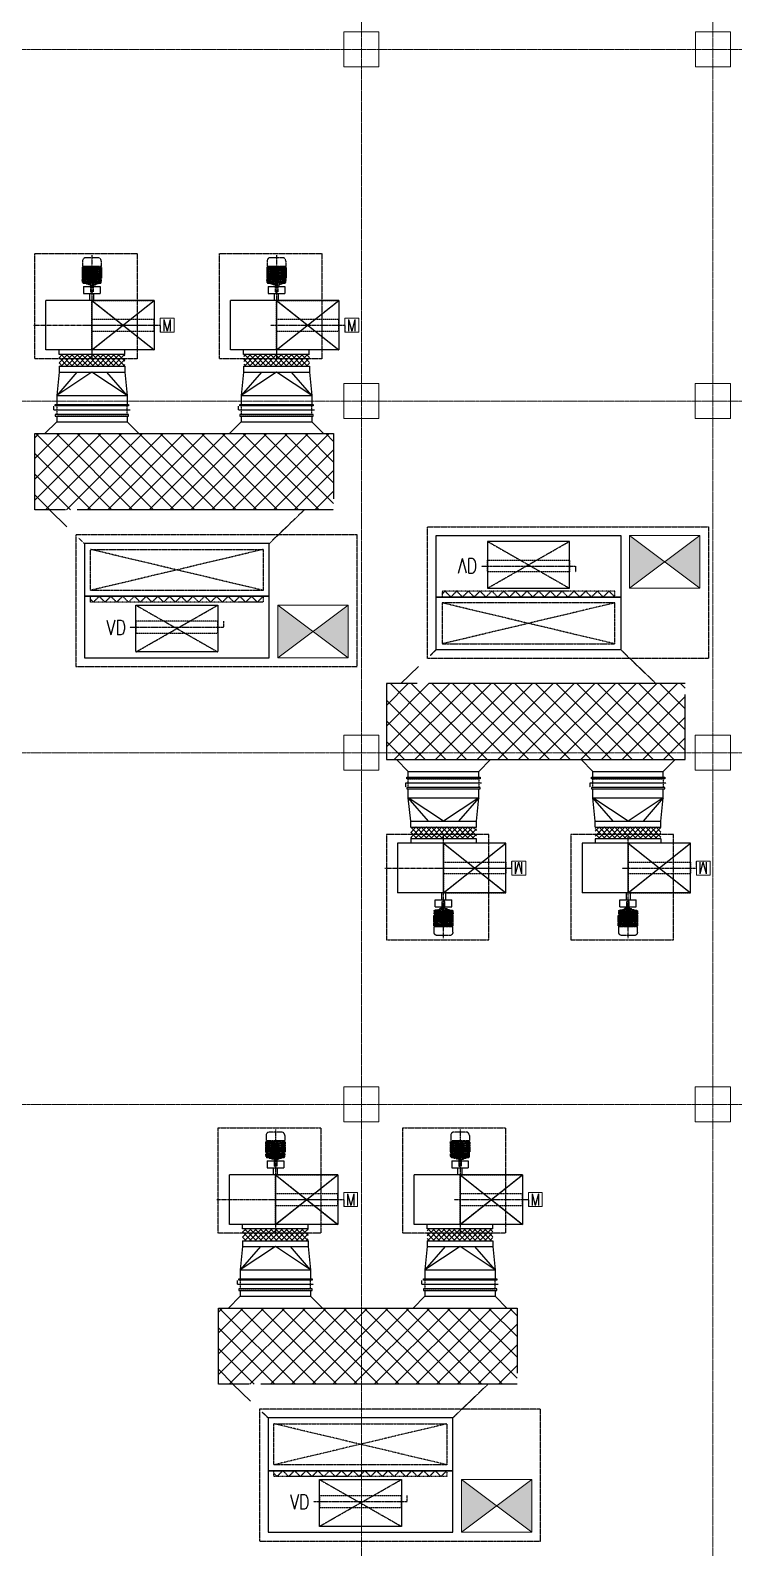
# Model space of a CAD drawing. Extents: x -59767 to 1106559, y -1290 to 1129522.
# Drawn here: x 123210 to 135211, y 555465 to 581354 of the extents above; entities that cross this region are included whole.
import ezdxf
from ezdxf.enums import TextEntityAlignment as Align

# ---------------------------------------------------------------- set-up
doc = ezdxf.new("R2010")
doc.units = 0
for name, pattern in [('CENTER', [2, 1.25, -0.25, 0.25, -0.25]), ('CENTER2', [1.125, 0.75, -0.125, 0.125, -0.125]), ('DASHED', [3.5, 2, -1.5]), ('HIDDEN', [0.375, 0.25, -0.125]), ('HIDDEN2', [0.1875, 0.125, -0.0625]), ('HIDDENX2', [0.75, 0.5, -0.25]), ('PHANTOM', [2.5, 1.25, -0.25, 0.25, -0.25, 0.25, -0.25]), ('PHANTOM2', [1.25, 0.625, -0.125, 0.125, -0.125, 0.125, -0.125])]:
    doc.linetypes.add(name, pattern=pattern)
doc.layers.get('0').update_dxf_attribs({"linetype": 'CONTINUOUS', "lineweight": 9})
for name, color, linetype in [('1', 2, 'CONTINUOUS'), ('D-OA', 3, 'CONTINUOUS'), ('EQ', 253, 'CONTINUOUS'), ('EQUIP', 6, 'CONTINUOUS'), ('EQUIP-PAD', 1, 'PHANTOM2'), ('EQUIPMENT', 6, 'CONTINUOUS'), ('SA-102', 3, 'CONTINUOUS'), ('SIZE', 2, 'CONTINUOUS'), ('VD', 2, 'HIDDEN')]:
    doc.layers.add(name, color=color, linetype=linetype)
for name, color, linetype, lineweight in [('COLUMN', 2, 'CONTINUOUS', 9), ('TEXT', 3, 'CONTINUOUS', 9), ('중심선', 1, 'CENTER', 9)]:
    doc.layers.add(name, color=color, linetype=linetype, lineweight=lineweight)
doc.styles.add('ROMANS', font='romans.shx', dxfattribs={"bigfont": 'whgtxt.shx'})

# ---------------------------------------------------------------- blocks, each defined once
blk = doc.blocks.new('column600')
at = {"layer": 'COLUMN', "linetype": 'Continuous'}
blk.add_lwpolyline([(-300, -300), (300, -300), (300, 300), (-300, 300)], close=True, dxfattribs=at)
blk = doc.blocks.new('15HPM1')
at = {"color": 6, "linetype": 'PHANTOM'}
for p, q in [((-21, -110), (-21, 0)), ((-21, 0), (0, 0)), ((21, 0), (0, 0)), ((21, -110), (21, 0)), ((-139, -218), (-167, -234)), ((-167, -323), (-167, -234)), ((-159, -163), (-165, -211)), ((-137, -211), (-165, -211)), ((-156, -161), (-163, -211)), ((-139, -218), (-163, -234)), ((-163, -323), (-163, -234)), ((-153, -161), (-159, -211)), ((-139, -218), (-159, -234)), ((-159, -323), (-159, -234)), ((-147, -163), (-153, -211)), ((-136, -218), (-153, -234)), ((-136, -218), (-153, -234)), ((-136, -218), (-153, -234)), ((-153, -323), (-153, -234)), ((-153, -323), (-153, -234)), ((-139, -167), (-145, -211)), ((-136, -218), (-145, -234)), ((-145, -323), (-145, -234)), ((-138, -167), (-144, -211)), ((-136, -218), (-144, -234)), ((-144, -323), (-144, -234)), ((-88, -146), (-140, -146)), ((-139, -215), (141, -215)), ((-139, -218), (-139, -215)), ((-131, -168), (-137, -215)), ((-136, -323), (-136, -218)), ((-130, -169), (-135, -211)), ((-131, -218), (-135, -234)), ((-135, -323), (-135, -234)), ((-128, -169), (-133, -211)), ((-133, -211), (-121, -211)), ((-126, -218), (-133, -234)), ((-133, -323), (-133, -234)), ((-126, -323), (-126, -218)), ((-104, -189), (-121, -189)), ((-121, -215), (-121, -189)), ((-121, -323), (-121, -215)), ((-103, -218), (-121, -218)), ((-117, -215), (-117, -189)), ((-117, -323), (-117, -218)), ((-114, -169), (-116, -189)), ((-109, -215), (-109, -189)), ((-109, -323), (-109, -218)), ((-106, -144), (-106, -141)), ((-103, -218), (-103, -215)), ((-98, -211), (-98, -174)), ((-86, -218), (-98, -234)), ((-98, -323), (-98, -234)), ((-96, -211), (-96, -175)), ((-76, -218), (-96, -234)), ((-96, -323), (-96, -234)), ((-90, -156), (-78, -144)), ((-89, -222), (-89, -215)), ((-88, -158), (-76, -146)), ((-82, -211), (-82, -177)), ((-73, -218), (-82, -234)), ((-82, -323), (-82, -234)), ((-81, -173), (-79, -164)), ((-80, -211), (-80, -179)), ((-63, -218), (-80, -234)), ((-80, -323), (-80, -234)), ((-79, -173), (-76, -165)), ((-76, -146), (-76, -157)), ((-76, -165), (-76, -211)), ((-76, -223), (-76, -218)), ((-65, -211), (-65, -178)), ((-60, -218), (-65, -234)), ((-65, -234), (-65, -412)), ((-63, -211), (-63, -179)), ((-48, -218), (-63, -234)), ((-63, -226), (-63, -218)), ((-63, -234), (-63, -412)), ((-60, -136), (-60, -120)), ((0, -138), (-60, -138)), ((0, -118), (-58, -118)), ((-57, -153), (-50, -145)), ((-54, -154), (-48, -146)), ((-48, -146), (-48, -211)), ((-48, -211), (-48, -184)), ((-48, -218), (-48, -428)), ((-45, -218), (-48, -234)), ((-48, -234), (-48, -412)), ((-45, -211), (-45, -185)), ((-33, -218), (-45, -234)), ((-45, -234), (-45, -412)), ((-40, -168), (-35, -163)), ((-38, -170), (-33, -165)), ((-33, -165), (-33, -211)), ((-33, -218), (-33, -428)), ((-30, -211), (-30, -171)), ((-30, -234), (-30, -428)), ((-27, -159), (-20, -145)), ((-27, -211), (-27, -171)), ((-18, -218), (-27, -234)), ((-27, -234), (-27, -412)), ((-24, -159), (-18, -146)), ((-22, -110), (0, -110)), ((-22, -118), (-22, -110)), ((-18, -146), (-18, -211)), ((-18, -218), (-18, -428)), ((-14, -218), (-14, -428)), ((-14, -218), (-11, -234)), ((-11, -211), (-11, -178)), ((-11, -234), (-11, -412)), ((-9, -172), (-4, -164)), ((-8, -211), (-8, -180)), ((-2, -218), (-8, -234)), ((-8, -234), (-8, -412)), ((-6, -173), (-2, -165)), ((22, -110), (0, -110)), ((0, -118), (58, -118)), ((0, -138), (60, -138)), ((6, -173), (2, -165)), ((2, -218), (8, -234)), ((9, -172), (4, -164)), ((8, -211), (8, -180)), ((8, -234), (8, -412)), ((11, -211), (11, -178)), ((14, -218), (11, -234)), ((11, -234), (11, -412)), ((14, -218), (14, -428)), ((18, -146), (18, -211)), ((24, -159), (18, -146)), ((18, -218), (18, -428)), ((18, -218), (27, -234)), ((27, -159), (20, -145)), ((22, -118), (22, -110)), ((27, -211), (27, -171)), ((27, -234), (27, -412)), ((30, -211), (30, -171)), ((30, -234), (30, -428)), ((33, -165), (33, -211)), ((38, -170), (33, -165)), ((33, -218), (33, -428)), ((33, -218), (45, -234)), ((40, -168), (35, -163)), ((45, -211), (45, -185)), ((45, -218), (48, -234)), ((45, -234), (45, -412)), ((48, -146), (48, -211)), ((54, -154), (48, -146)), ((48, -211), (48, -184)), ((48, -218), (48, -428)), ((48, -218), (63, -234)), ((48, -234), (48, -412)), ((57, -153), (50, -145)), ((60, -136), (60, -120)), ((60, -218), (65, -234)), ((63, -211), (63, -179)), ((63, -226), (63, -218)), ((63, -218), (80, -234)), ((63, -234), (63, -412)), ((65, -211), (65, -178)), ((65, -234), (65, -412)), ((73, -218), (82, -234)), ((88, -158), (76, -146)), ((76, -146), (76, -157)), ((76, -165), (76, -211)), ((79, -173), (76, -165)), ((76, -218), (96, -234)), ((76, -223), (76, -218)), ((90, -156), (78, -144)), ((81, -173), (79, -164)), ((80, -211), (80, -179)), ((80, -323), (80, -234)), ((82, -211), (82, -177)), ((82, -323), (82, -234)), ((86, -218), (98, -234)), ((88, -146), (140, -146)), ((89, -222), (89, -215)), ((96, -211), (96, -175)), ((96, -323), (96, -234)), ((98, -211), (98, -174)), ((98, -323), (98, -234)), ((103, -218), (103, -215)), ((103, -218), (121, -218)), ((104, -189), (121, -189)), ((106, -144), (106, -141)), ((109, -215), (109, -189)), ((109, -323), (109, -218)), ((114, -169), (116, -189)), ((117, -215), (117, -189)), ((117, -323), (117, -218)), ((121, -215), (121, -189)), ((133, -211), (121, -211)), ((121, -323), (121, -215)), ((126, -323), (126, -218)), ((126, -218), (133, -234)), ((128, -169), (133, -211)), ((130, -169), (135, -211)), ((131, -168), (137, -215)), ((131, -218), (135, -234)), ((133, -323), (133, -234)), ((135, -323), (135, -234)), ((136, -323), (136, -218)), ((136, -218), (153, -234)), ((136, -218), (153, -234)), ((136, -218), (153, -234)), ((136, -218), (145, -234)), ((136, -218), (144, -234)), ((137, -211), (165, -211)), ((138, -167), (144, -211)), ((139, -167), (145, -211)), ((139, -218), (139, -215)), ((139, -218), (167, -234)), ((139, -218), (163, -234)), ((139, -218), (159, -234)), ((144, -323), (144, -234)), ((145, -323), (145, -234)), ((147, -163), (153, -211)), ((153, -161), (159, -211)), ((153, -323), (153, -234)), ((153, -323), (153, -234)), ((156, -161), (163, -211)), ((159, -163), (165, -211)), ((159, -323), (159, -234)), ((163, -323), (163, -234)), ((167, -323), (167, -234)), ((-167, -412), (-167, -323)), ((-167, -412), (-139, -428)), ((-163, -412), (-163, -323)), ((-163, -412), (-139, -428)), ((-159, -412), (-159, -323)), ((-159, -412), (-139, -428)), ((-159, -431), (141, -431)), ((-159, -525), (-159, -431)), ((-153, -412), (-153, -323)), ((-153, -412), (-153, -323)), ((-153, -412), (-136, -428)), ((-153, -412), (-136, -428)), ((-153, -412), (-136, -428)), ((-145, -412), (-145, -323)), ((-145, -412), (-136, -428)), ((-144, -412), (-144, -323)), ((-144, -412), (-136, -428)), ((-139, -431), (-139, -428)), ((-136, -428), (-136, -323)), ((-135, -412), (-135, -323)), ((-135, -412), (-131, -428)), ((-133, -412), (-133, -323)), ((-133, -412), (-126, -428)), ((-126, -428), (-126, -323)), ((-121, -431), (-121, -323)), ((-121, -428), (-103, -428)), ((-117, -428), (-117, -323)), ((-109, -428), (-109, -323)), ((-103, -431), (-103, -428)), ((-98, -412), (-98, -323)), ((-98, -412), (-86, -428)), ((-96, -412), (-96, -323)), ((-96, -412), (-76, -428)), ((-89, -431), (-89, -424)), ((-82, -412), (-82, -323)), ((-82, -412), (-73, -428)), ((-80, -412), (-80, -323)), ((-80, -412), (-63, -428)), ((-76, -428), (-76, -423)), ((-65, -412), (-60, -428)), ((-63, -412), (-48, -428)), ((-63, -428), (-63, -420)), ((-48, -412), (-45, -428)), ((-45, -412), (-33, -428)), ((-27, -412), (-18, -428)), ((-11, -412), (-14, -428)), ((-8, -412), (-2, -428)), ((8, -412), (2, -428)), ((11, -412), (14, -428)), ((27, -412), (18, -428)), ((45, -412), (33, -428)), ((48, -412), (45, -428)), ((63, -412), (48, -428)), ((65, -412), (60, -428)), ((80, -412), (63, -428)), ((63, -428), (63, -420)), ((82, -412), (73, -428)), ((96, -412), (76, -428)), ((76, -428), (76, -423)), ((80, -412), (80, -323)), ((82, -412), (82, -323)), ((98, -412), (86, -428)), ((89, -431), (89, -424)), ((96, -412), (96, -323)), ((98, -412), (98, -323)), ((103, -431), (103, -428)), ((121, -428), (103, -428)), ((109, -428), (109, -323)), ((117, -428), (117, -323)), ((121, -431), (121, -323)), ((126, -428), (126, -323)), ((133, -412), (126, -428)), ((135, -412), (131, -428)), ((133, -412), (133, -323)), ((135, -412), (135, -323)), ((136, -428), (136, -323)), ((153, -412), (136, -428)), ((153, -412), (136, -428)), ((153, -412), (136, -428)), ((145, -412), (136, -428)), ((144, -412), (136, -428)), ((167, -412), (139, -428)), ((163, -412), (139, -428)), ((159, -412), (139, -428)), ((139, -431), (139, -428)), ((144, -412), (144, -323)), ((145, -412), (145, -323)), ((153, -412), (153, -323)), ((153, -412), (153, -323)), ((159, -412), (159, -323)), ((159, -525), (159, -431)), ((163, -412), (163, -323)), ((167, -412), (167, -323)), ((-102, -582), (103, -582))]:
    blk.add_line(p, q, dxfattribs=at)
for centre, radius, start, end in [((-140, -166), 19.4, 90, 172.2068), ((-140, -163), 16.7, 90, 172.2068), ((-136, -163), 16.7, 90, 172.2068), ((-127, -166), 19.4, 90, 172.2068), ((-116, -170), 23.6, 90.0001, 172.2068), ((-114, -170), 23.6, 90.0001, 172.2068), ((-104, -173), 27, 96.9319, 171.2119), ((-103, -173), 26.4, 90, 172.2068), ((-102, -173), 26.4, 90.0001, 172.2068), ((-88, -173), 26.4, 90.0001, 172.2068), ((-108, -144), 2, 273.5033, 359.995), ((-104, -141), 2, 93.9961, 180.0071), ((-67, -671), 533, 89.5181, 93.9956), ((-73, -174), 25, 134.5088, 180), ((-71, -175), 25, 134.5088, 180), ((-59, -179), 23.5, 163.9934, 180.0002), ((-59, -179), 20.8, 163.9934, 180.0002), ((-24, -178), 41.7, 142.4521, 180), ((-62, -136), 2, 269.5183, 359.9718), ((-21, -179), 41.7, 142.4521, 180), ((-58, -120), 2, 90, 180), ((-24, -185), 23.7, 133.2315, 180.0001), ((-24, -185), 20.8, 133.2315, 180.0001), ((-2, -171), 27.8, 154.3206, 180.0001), ((1, -171), 27.8, 154.3206, 180.0001), ((6, -180), 16.8, 151.073, 180.0004), ((6, -180), 13.9, 151.073, 180.0004), ((-6, -180), 13.9, 359.9996, 28.927), ((-6, -180), 16.8, 359.9996, 28.927), ((-1, -171), 27.8, 359.9999, 25.6794), ((2, -171), 27.8, 359.9999, 25.6794), ((24, -185), 20.8, 359.9999, 46.7685), ((24, -185), 23.7, 359.9999, 46.7685), ((21, -179), 41.7, 0, 37.5479), ((24, -178), 41.7, 360, 37.5479), ((58, -120), 2, 0, 90), ((62, -136), 2, 180.0282, 270.4817), ((67, -671), 533, 86.0044, 90.4819), ((59, -179), 20.8, 359.9998, 16.0066), ((59, -179), 23.5, 359.9998, 16.0066), ((88, -173), 26.4, 7.7932, 89.9999), ((71, -175), 25, 0, 45.4912), ((73, -174), 25, 360, 45.4912), ((102, -173), 26.4, 7.7932, 89.9999), ((103, -173), 26.4, 7.7932, 90), ((104, -141), 2, 359.9929, 86.0039), ((108, -144), 2, 180.005, 266.4967), ((104, -173), 27, 8.7881, 83.0681), ((114, -170), 23.6, 7.7932, 89.9999), ((116, -170), 23.6, 7.7932, 89.9999), ((127, -166), 19.4, 7.7932, 90), ((136, -163), 16.7, 7.7932, 90), ((140, -163), 16.7, 7.7932, 90), ((140, -166), 19.4, 7.7932, 90), ((-102, -525), 57, 180, 270), ((102, -525), 57, 270, 0)]:
    blk.add_arc(centre, radius, start, end, dxfattribs=at)

msp = doc.modelspace()

# ---------------------------------------------------------------- hatches: boundary and pattern name
at = {"layer": '1', "lineweight": 9}
for points in [[(133434.7, 571835.4), (133434.7, 572735.4), (134034.7, 572285.4), (134634.7, 572735.4), (134634.7, 571835.4), (134034.7, 572285.4)], [(127434.7, 571547.7), (127434.7, 570647.7), (128034.7, 571097.7), (128634.7, 570647.7), (128634.7, 571547.7), (128034.7, 571097.7)], [(130567.3, 556628.8), (130567.3, 555728.8), (131167.3, 556178.8), (131767.3, 555728.8), (131767.3, 556628.8), (131167.3, 556178.8)]]:
    msp.add_hatch(color=256, dxfattribs=at).paths.add_polyline_path(points)
at = {"layer": 'D-OA', "ltscale": 0.5}
h = msp.add_hatch(dxfattribs=at)
h.set_pattern_fill('ANSI37', color=1, scale=2000, angle=180, style=0)
h.set_pattern_definition([(45, (-777525.07, 470500.23), (-176.776695, 176.776695), []), (135, (-777525.07, 470500.23), (-176.776695, -176.776695), [])])
edge = h.paths.add_edge_path()
edge.add_line((128385.1, 573172.7), (123285.1, 573172.7))
edge.add_line((123285.1, 573172.7), (123285.1, 574472.7))
edge.add_line((123285.1, 574472.7), (128385.1, 574472.7))
edge.add_line((128385.1, 574472.7), (128385.1, 573361.4))
h = msp.add_hatch(dxfattribs=at)
h.set_pattern_fill('ANSI37', color=1, scale=2000, angle=180, style=0)
h.set_pattern_definition([(45, (-771525.07, 469825.23), (-176.776695, 176.776695), []), (135, (-771525.07, 469825.23), (-176.776695, -176.776695), [])])
edge = h.paths.add_edge_path()
edge.add_line((134385.1, 570210.4), (129285.1, 570210.4))
edge.add_line((129285.1, 570210.4), (129285.1, 568910.4))
edge.add_line((129285.1, 568910.4), (134385.1, 568910.4))
edge.add_line((134385.1, 568910.4), (134385.1, 570021.7))
h = msp.add_hatch(dxfattribs=at)
h.set_pattern_fill('ANSI37', color=1, scale=2000, angle=180, style=0)
h.set_pattern_definition([(45, (-774392.53, 455581.33), (-176.776695, 176.776695), []), (135, (-774392.53, 455581.33), (-176.776695, -176.776695), [])])
edge = h.paths.add_edge_path()
edge.add_line((131517.7, 558253.8), (126417.7, 558253.8))
edge.add_line((126417.7, 558253.8), (126417.7, 559553.8))
edge.add_line((126417.7, 559553.8), (131517.7, 559553.8))
edge.add_line((131517.7, 559553.8), (131517.7, 558442.5))
at = {"layer": 'EQUIP', "ltscale": 0.5}
h = msp.add_hatch(dxfattribs=at)
h.set_pattern_fill('ANSI37', color=1, scale=500, style=0)
h.set_pattern_definition([(225, (147345.206, 600915.32), (44.19417, -44.19417), []), (315, (147345.206, 600915.32), (44.19417, 44.19417), [])])
h.paths.add_polyline_path([(123700, 575821.1), (123700, 575621.1), (124820.7, 575621.1), (124820.7, 575821.1)])
h = msp.add_hatch(dxfattribs=at)
h.set_pattern_fill('ANSI37', color=1, scale=500, style=0)
h.set_pattern_definition([(225, (144195.206, 600915.32), (44.19417, -44.19417), []), (315, (144195.206, 600915.32), (44.19417, 44.19417), [])])
h.paths.add_polyline_path([(126850, 575821.1), (126850, 575621.1), (127970.7, 575621.1), (127970.7, 575821.1)])
h = msp.add_hatch(dxfattribs=at)
h.set_pattern_fill('ANSI37', color=1, scale=500, angle=360, style=0)
h.set_pattern_definition([(225, (153345.206, 600240.32), (44.19417, -44.19417), []), (315, (153345.206, 600240.32), (44.19417, 44.19417), [])])
h.paths.add_polyline_path([(129700, 567562.1), (129700, 567762.1), (130820.7, 567762.1), (130820.7, 567562.1)])
h = msp.add_hatch(dxfattribs=at)
h.set_pattern_fill('ANSI37', color=1, scale=500, angle=360, style=0)
h.set_pattern_definition([(225, (150195.206, 600240.32), (44.19417, -44.19417), []), (315, (150195.206, 600240.32), (44.19417, 44.19417), [])])
h.paths.add_polyline_path([(132850, 567562.1), (132850, 567762.1), (133970.7, 567762.1), (133970.7, 567562.1)])
h = msp.add_hatch(dxfattribs=at)
h.set_pattern_fill('ANSI37', color=1, scale=500, style=0)
h.set_pattern_definition([(225, (150477.746, 585996.42), (44.19417, -44.19417), []), (315, (150477.746, 585996.42), (44.19417, 44.19417), [])])
h.paths.add_polyline_path([(126832.5, 560902.2), (126832.5, 560702.2), (127953.3, 560702.2), (127953.3, 560902.2)])
h = msp.add_hatch(dxfattribs=at)
h.set_pattern_fill('ANSI37', color=1, scale=500, style=0)
h.set_pattern_definition([(225, (147327.746, 585996.42), (44.19417, -44.19417), []), (315, (147327.746, 585996.42), (44.19417, 44.19417), [])])
h.paths.add_polyline_path([(129982.5, 560902.2), (129982.5, 560702.2), (131103.3, 560702.2), (131103.3, 560902.2)])

# ---------------------------------------------------------------- linework, layer by layer
at = {"layer": '1', "lineweight": 9}
for p, q in [((133434.7, 571835.4), (133434.7, 572735.4)), ((133434.7, 572735.4), (134634.7, 572735.4)), ((134634.7, 571835.4), (133434.7, 572735.4)), ((133434.7, 571835.4), (134634.7, 572735.4)), ((134634.7, 572735.4), (134634.7, 571835.4)), ((134634.7, 571835.4), (133434.7, 571835.4)), ((128634.7, 571547.7), (127434.7, 571547.7)), ((127434.7, 571547.7), (127434.7, 570647.7)), ((128634.7, 571547.7), (127434.7, 570647.7)), ((127434.7, 571547.7), (128634.7, 570647.7)), ((128634.7, 570647.7), (128634.7, 571547.7)), ((127434.7, 570647.7), (128634.7, 570647.7)), ((131767.3, 556628.8), (130567.3, 556628.8)), ((130567.3, 556628.8), (130567.3, 555728.8)), ((131767.3, 556628.8), (130567.3, 555728.8)), ((130567.3, 556628.8), (131767.3, 555728.8)), ((131767.3, 555728.8), (131767.3, 556628.8)), ((130567.3, 555728.8), (131767.3, 555728.8))]:
    msp.add_line(p, q, dxfattribs=at)
at = {"layer": 'D-OA', "ltscale": 0.5}
for p, q in [((123699.7, 575521.9), (123659.7, 575121.9)), ((124260.1, 575521.9), (123659.7, 575121.9)), ((124005.5, 575521.9), (123659.7, 575121.9)), ((123699.7, 575621.9), (124820.5, 575621.9)), ((123699.7, 575621.9), (123699.7, 575521.9)), ((123699.7, 575521.9), (124820.5, 575521.9)), ((124860.5, 575121.9), (124260.1, 575521.9)), ((124860.5, 575121.9), (124514.7, 575521.9)), ((124820.5, 575621.9), (124820.5, 575521.9)), ((124820.5, 575521.9), (124860.5, 575121.9)), ((126849.7, 575521.9), (126809.7, 575121.9)), ((127410.1, 575521.9), (126809.7, 575121.9)), ((127155.5, 575521.9), (126809.7, 575121.9)), ((126849.7, 575621.9), (126849.7, 575521.9)), ((126849.7, 575621.9), (127970.5, 575621.9)), ((126849.7, 575521.9), (127970.5, 575521.9)), ((128010.5, 575121.9), (127410.1, 575521.9)), ((128010.5, 575121.9), (127664.7, 575521.9)), ((127970.5, 575621.9), (127970.5, 575521.9)), ((127970.5, 575521.9), (128010.5, 575121.9)), ((123659.7, 575121.9), (123659.7, 574972.7)), ((123659.7, 575121.9), (124860.5, 575121.9)), ((124860.5, 575121.9), (124860.5, 574972.7)), ((126809.7, 575121.9), (126809.7, 574972.7)), ((126809.7, 575121.9), (128010.5, 575121.9)), ((128010.5, 575121.9), (128010.5, 574972.7)), ((123659.7, 574972.7), (124860.5, 574972.7)), ((123659.7, 574772.7), (123659.7, 574672.7)), ((123659.7, 574772.7), (124860.5, 574772.7)), ((124860.5, 574772.7), (124860.5, 574672.7)), ((126809.7, 574972.7), (128010.5, 574972.7)), ((126809.7, 574772.7), (126809.7, 574672.7)), ((126809.7, 574772.7), (128010.5, 574772.7)), ((128010.5, 574772.7), (128010.5, 574672.7)), ((123659.7, 574672.7), (123459.7, 574472.7)), ((123659.7, 574672.7), (124860.5, 574672.7)), ((124860.5, 574672.7), (125060.5, 574472.7)), ((126809.7, 574672.7), (126609.7, 574472.7)), ((126809.7, 574672.7), (128010.5, 574672.7)), ((128010.5, 574672.7), (128210.5, 574472.7)), ((123834.7, 572885.2), (123534.7, 573172.7)), ((129834.7, 570497.9), (129534.7, 570210.4)), ((129659.7, 568710.4), (129459.7, 568910.4)), ((130860.5, 568710.4), (131060.5, 568910.4)), ((132809.7, 568710.4), (132609.7, 568910.4)), ((134010.5, 568710.4), (134210.5, 568910.4)), ((129659.7, 568610.4), (129659.7, 568710.4)), ((129659.7, 568710.4), (130860.5, 568710.4)), ((129659.7, 568610.4), (130860.5, 568610.4)), ((130860.5, 568610.4), (130860.5, 568710.4)), ((132809.7, 568610.4), (132809.7, 568710.4)), ((132809.7, 568710.4), (134010.5, 568710.4)), ((132809.7, 568610.4), (134010.5, 568610.4)), ((134010.5, 568610.4), (134010.5, 568710.4)), ((129659.7, 568261.2), (129659.7, 568410.4)), ((129659.7, 568410.4), (130860.5, 568410.4)), ((129699.7, 567861.2), (129659.7, 568261.2)), ((129659.7, 568261.2), (130860.5, 568261.2)), ((130260.1, 567861.2), (129659.7, 568261.2)), ((130005.5, 567861.2), (129659.7, 568261.2)), ((130860.5, 568261.2), (130260.1, 567861.2)), ((130860.5, 568261.2), (130514.7, 567861.2)), ((130820.5, 567861.2), (130860.5, 568261.2)), ((130860.5, 568261.2), (130860.5, 568410.4)), ((132809.7, 568261.2), (132809.7, 568410.4)), ((132809.7, 568410.4), (134010.5, 568410.4)), ((132849.7, 567861.2), (132809.7, 568261.2)), ((132809.7, 568261.2), (134010.5, 568261.2)), ((133410.1, 567861.2), (132809.7, 568261.2)), ((133155.5, 567861.2), (132809.7, 568261.2)), ((134010.5, 568261.2), (133410.1, 567861.2)), ((134010.5, 568261.2), (133664.7, 567861.2)), ((133970.5, 567861.2), (134010.5, 568261.2)), ((134010.5, 568261.2), (134010.5, 568410.4)), ((129699.7, 567861.2), (130820.5, 567861.2)), ((129699.7, 567761.2), (129699.7, 567861.2)), ((129699.7, 567761.2), (130820.5, 567761.2)), ((130820.5, 567761.2), (130820.5, 567861.2)), ((132849.7, 567861.2), (133970.5, 567861.2)), ((132849.7, 567761.2), (132849.7, 567861.2)), ((132849.7, 567761.2), (133970.5, 567761.2)), ((133970.5, 567761.2), (133970.5, 567861.2)), ((126832.3, 560603), (126792.3, 560203)), ((127392.7, 560603), (126792.3, 560203)), ((127138, 560603), (126792.3, 560203)), ((126832.3, 560703), (127953, 560703)), ((126832.3, 560703), (126832.3, 560603)), ((126832.3, 560603), (127953, 560603)), ((127993, 560203), (127392.7, 560603)), ((127993, 560203), (127647.3, 560603)), ((127953, 560703), (127953, 560603)), ((127953, 560603), (127993, 560203)), ((129982.3, 560603), (129942.3, 560203)), ((130542.7, 560603), (129942.3, 560203)), ((130288, 560603), (129942.3, 560203)), ((129982.3, 560703), (129982.3, 560603)), ((129982.3, 560703), (131103, 560703)), ((129982.3, 560603), (131103, 560603)), ((131143, 560203), (130542.7, 560603)), ((131143, 560203), (130797.3, 560603)), ((131103, 560703), (131103, 560603)), ((131103, 560603), (131143, 560203)), ((126792.3, 560203), (126792.3, 560053.8)), ((126792.3, 560203), (127993, 560203)), ((126792.3, 560053.8), (127993, 560053.8)), ((127993, 560203), (127993, 560053.8)), ((129942.3, 560203), (129942.3, 560053.8)), ((129942.3, 560203), (131143, 560203)), ((129942.3, 560053.8), (131143, 560053.8)), ((131143, 560203), (131143, 560053.8)), ((126792.3, 559753.8), (126592.3, 559553.8)), ((126792.3, 559853.8), (126792.3, 559753.8)), ((126792.3, 559853.8), (127993, 559853.8)), ((126792.3, 559753.8), (127993, 559753.8)), ((127993, 559853.8), (127993, 559753.8)), ((127993, 559753.8), (128193, 559553.8)), ((129942.3, 559753.8), (129742.3, 559553.8)), ((129942.3, 559853.8), (129942.3, 559753.8)), ((129942.3, 559853.8), (131143, 559853.8)), ((129942.3, 559753.8), (131143, 559753.8)), ((131143, 559853.8), (131143, 559753.8)), ((131143, 559753.8), (131343, 559553.8)), ((126967.3, 557966.3), (126667.3, 558253.8))]:
    msp.add_line(p, q, dxfattribs=at)
at = {"layer": 'D-OA', "linetype": 'HIDDENX2'}
for p, q in [((127284.7, 572597.7), (127884.7, 573172.7)), ((131009.7, 571835.4), (132409.7, 572635.4)), ((131009.7, 572635.4), (132409.7, 571835.4)), ((125009.7, 571547.7), (126409.7, 570747.7)), ((125009.7, 570747.7), (126409.7, 571547.7)), ((133284.7, 570785.4), (133884.7, 570210.4)), ((130417.3, 557678.8), (131017.3, 558253.8)), ((128142.3, 556628.8), (129542.3, 555828.8)), ((128142.3, 555828.8), (129542.3, 556628.8))]:
    msp.add_line(p, q, dxfattribs=at)
at = {"layer": 'D-OA', "linetype": 'HIDDENX2', "ltscale": 0.5}
for p, q in [((124134.7, 572597.7), (124034.7, 572693.5)), ((130134.7, 570785.4), (130034.7, 570689.6)), ((127267.3, 557678.8), (127167.3, 557774.6))]:
    msp.add_line(p, q, dxfattribs=at)
at = {"layer": 'D-OA'}
for points in [[(123809.4, 573172.7), (123285.1, 573172.7), (123285.1, 574472.7), (128385.1, 574472.7), (128385.1, 573361.4)], [(129809.4, 570210.4), (129285.1, 570210.4), (129285.1, 568910.4), (134385.1, 568910.4), (134385.1, 570021.7)], [(126941.9, 558253.8), (126417.7, 558253.8), (126417.7, 559553.8), (131517.7, 559553.8), (131517.7, 558442.5)]]:
    msp.add_lwpolyline(points, dxfattribs=at)
at = {"layer": 'D-OA', "linetype": 'HIDDENX2'}
for points in [[(128385.1, 573172.7), (124009.4, 573172.7)], [(134385.1, 570210.4), (130009.4, 570210.4)], [(131517.7, 558253.8), (127141.9, 558253.8)]]:
    msp.add_lwpolyline(points, dxfattribs=at)
for points in [[(131009.7, 572635.4), (131009.7, 571835.4), (132409.7, 571835.4), (132409.7, 572635.4)], [(125009.7, 570747.7), (125009.7, 571547.7), (126409.7, 571547.7), (126409.7, 570747.7)], [(128142.3, 555828.8), (128142.3, 556628.8), (129542.3, 556628.8), (129542.3, 555828.8)]]:
    msp.add_lwpolyline(points, close=True, dxfattribs=at)
at = {"layer": 'EQ', "linetype": 'HIDDEN2', "ltscale": 0.5}
for points in [[(124234.7, 571797.7), (124234.7, 572497.7), (127184.7, 572497.7), (127184.7, 571797.7), (124234.7, 571797.7)], [(127184.7, 572497.7), (124234.7, 571797.7), (124234.7, 571797.7)], [(127184.7, 571797.7), (124234.7, 572497.7), (124234.7, 572497.7)], [(130234.7, 571585.4), (130234.7, 570885.4), (133184.7, 570885.4), (133184.7, 571585.4), (130234.7, 571585.4)], [(133184.7, 570885.4), (130234.7, 571585.4), (130234.7, 571585.4)], [(133184.7, 571585.4), (130234.7, 570885.4), (130234.7, 570885.4)], [(127367.3, 556878.8), (127367.3, 557578.8), (130317.3, 557578.8), (130317.3, 556878.8), (127367.3, 556878.8)], [(130317.3, 557578.8), (127367.3, 556878.8), (127367.3, 556878.8)], [(130317.3, 556878.8), (127367.3, 557578.8), (127367.3, 557578.8)]]:
    msp.add_lwpolyline(points, dxfattribs=at)
at = {"layer": 'EQ', "linetype": 'DASHED', "ltscale": 0.5}
for points in [[(124234.7, 571597.7), (124234.7, 571697.7), (127184.7, 571697.7), (127184.7, 571597.7), (124234.7, 571597.7)], [(124384.7, 571697.7), (124284.7, 571597.7), (124234.7, 571647.7)], [(124584.7, 571697.7), (124484.7, 571597.7), (124384.7, 571697.7)], [(124784.7, 571697.7), (124684.7, 571597.7), (124584.7, 571697.7)], [(124984.7, 571697.7), (124884.7, 571597.7), (124784.7, 571697.7)], [(125184.7, 571697.7), (125084.7, 571597.7), (124984.7, 571697.7)], [(125384.7, 571697.7), (125284.7, 571597.7), (125184.7, 571697.7)], [(125584.7, 571697.7), (125484.7, 571597.7), (125384.7, 571697.7)], [(125784.7, 571697.7), (125684.7, 571597.7), (125584.7, 571697.7)], [(125984.7, 571697.7), (125884.7, 571597.7), (125784.7, 571697.7)], [(126184.7, 571697.7), (126084.7, 571597.7), (125984.7, 571697.7)], [(126384.7, 571697.7), (126284.7, 571597.7), (126184.7, 571697.7)], [(126584.7, 571697.7), (126484.7, 571597.7), (126384.7, 571697.7)], [(126784.7, 571697.7), (126684.7, 571597.7), (126584.7, 571697.7)], [(126984.7, 571697.7), (126884.7, 571597.7), (126784.7, 571697.7)], [(127184.7, 571697.7), (127084.7, 571597.7), (126984.7, 571697.7)], [(130234.7, 571785.4), (130234.7, 571685.4), (133184.7, 571685.4), (133184.7, 571785.4), (130234.7, 571785.4)], [(130384.7, 571685.4), (130284.7, 571785.4), (130234.7, 571735.4)], [(130584.7, 571685.4), (130484.7, 571785.4), (130384.7, 571685.4)], [(130784.7, 571685.4), (130684.7, 571785.4), (130584.7, 571685.4)], [(130984.7, 571685.4), (130884.7, 571785.4), (130784.7, 571685.4)], [(131184.7, 571685.4), (131084.7, 571785.4), (130984.7, 571685.4)], [(131384.7, 571685.4), (131284.7, 571785.4), (131184.7, 571685.4)], [(131584.7, 571685.4), (131484.7, 571785.4), (131384.7, 571685.4)], [(131784.7, 571685.4), (131684.7, 571785.4), (131584.7, 571685.4)], [(131984.7, 571685.4), (131884.7, 571785.4), (131784.7, 571685.4)], [(132184.7, 571685.4), (132084.7, 571785.4), (131984.7, 571685.4)], [(132384.7, 571685.4), (132284.7, 571785.4), (132184.7, 571685.4)], [(132584.7, 571685.4), (132484.7, 571785.4), (132384.7, 571685.4)], [(132784.7, 571685.4), (132684.7, 571785.4), (132584.7, 571685.4)], [(132984.7, 571685.4), (132884.7, 571785.4), (132784.7, 571685.4)], [(133184.7, 571685.4), (133084.7, 571785.4), (132984.7, 571685.4)], [(127367.3, 556678.8), (127367.3, 556778.8), (130317.3, 556778.8), (130317.3, 556678.8), (127367.3, 556678.8)], [(127517.3, 556778.8), (127417.3, 556678.8), (127367.3, 556728.8)], [(127717.3, 556778.8), (127617.3, 556678.8), (127517.3, 556778.8)], [(127917.3, 556778.8), (127817.3, 556678.8), (127717.3, 556778.8)], [(128117.3, 556778.8), (128017.3, 556678.8), (127917.3, 556778.8)], [(128317.3, 556778.8), (128217.3, 556678.8), (128117.3, 556778.8)], [(128517.3, 556778.8), (128417.3, 556678.8), (128317.3, 556778.8)], [(128717.3, 556778.8), (128617.3, 556678.8), (128517.3, 556778.8)], [(128917.3, 556778.8), (128817.3, 556678.8), (128717.3, 556778.8)], [(129117.3, 556778.8), (129017.3, 556678.8), (128917.3, 556778.8)], [(129317.3, 556778.8), (129217.3, 556678.8), (129117.3, 556778.8)], [(129517.3, 556778.8), (129417.3, 556678.8), (129317.3, 556778.8)], [(129717.3, 556778.8), (129617.3, 556678.8), (129517.3, 556778.8)], [(129917.3, 556778.8), (129817.3, 556678.8), (129717.3, 556778.8)], [(130117.3, 556778.8), (130017.3, 556678.8), (129917.3, 556778.8)], [(130317.3, 556778.8), (130217.3, 556678.8), (130117.3, 556778.8)]]:
    msp.add_lwpolyline(points, dxfattribs=at)
at = {"layer": 'EQUIP', "color": 1, "linetype": 'CENTER2'}
for p, q in [((124259.7, 577517.8), (124259.7, 575746.1)), ((127409.7, 577517.8), (127409.7, 575746.1)), ((123261, 576322.7), (125307.3, 576322.7)), ((130259.7, 565865.4), (130259.7, 567637)), ((133409.7, 565865.4), (133409.7, 567637)), ((129261, 567060.4), (131307.3, 567060.4)), ((127392.3, 562598.9), (127392.3, 560827.2)), ((130542.3, 562598.9), (130542.3, 560827.2)), ((126393.5, 561403.8), (128439.8, 561403.8))]:
    msp.add_line(p, q, dxfattribs=at)
at = {"layer": 'EQUIP'}
for p, q in [((124119, 576985.7), (124400.5, 576985.7)), ((124119, 576985.7), (124119, 576862.5)), ((124119, 576862.5), (124400.5, 576862.5)), ((124224.6, 576745.2), (124224.6, 576862.5)), ((124294.9, 576745.2), (124294.9, 576862.5)), ((124400.5, 576985.7), (124400.5, 576862.5)), ((127269, 576985.7), (127550.5, 576985.7)), ((127269, 576985.7), (127269, 576862.5)), ((127269, 576862.5), (127550.5, 576862.5)), ((127374.6, 576745.2), (127374.6, 576862.5)), ((127444.9, 576745.2), (127444.9, 576862.5)), ((127550.5, 576985.7), (127550.5, 576862.5)), ((124259.7, 576745.2), (123474.7, 576745.2)), ((123474.7, 575900.2), (123474.7, 576745.2)), ((125324.7, 576745.2), (124259.7, 576745.2)), ((124259.7, 576745.2), (124259.7, 575900.2)), ((124259.7, 576745.2), (125324.7, 575900.2)), ((124259.7, 575900.2), (125324.7, 576745.2)), ((125324.7, 576745.2), (125324.7, 575900.2)), ((126624.7, 575900.2), (126624.7, 576745.2)), ((127409.7, 576745.2), (126624.7, 576745.2)), ((128474.7, 576745.2), (127409.7, 576745.2)), ((127409.7, 576745.2), (127409.7, 575900.2)), ((127409.7, 576745.2), (128474.7, 575900.2)), ((127409.7, 575900.2), (128474.7, 576745.2)), ((128474.7, 576745.2), (128474.7, 575900.2)), ((124259.7, 575900.2), (123474.7, 575900.2)), ((124820.5, 575821.9), (123699, 575821.9)), ((123699.7, 575824.6), (123699.7, 575897.2)), ((125324.7, 575900.2), (124259.7, 575900.2)), ((124819.7, 575824.6), (124819.7, 575900.2)), ((127409.7, 575900.2), (126624.7, 575900.2)), ((127970.5, 575821.9), (126849, 575821.9)), ((126849.7, 575824.6), (126849.7, 575897.2)), ((128474.7, 575900.2), (127409.7, 575900.2)), ((127969.7, 575824.6), (127969.7, 575900.2)), ((130259.7, 567482.9), (129474.7, 567482.9)), ((129474.7, 567482.9), (129474.7, 566637.9)), ((130820.5, 567561.2), (129699, 567561.2)), ((129699.7, 567558.5), (129699.7, 567485.9)), ((131324.7, 567482.9), (130259.7, 567482.9)), ((130259.7, 566637.9), (130259.7, 567482.9)), ((130259.7, 566637.9), (131324.7, 567482.9)), ((130259.7, 567482.9), (131324.7, 566637.9)), ((130819.7, 567558.5), (130819.7, 567482.9)), ((131324.7, 566637.9), (131324.7, 567482.9)), ((132624.7, 567482.9), (132624.7, 566637.9)), ((133409.7, 567482.9), (132624.7, 567482.9)), ((133970.5, 567561.2), (132849, 567561.2)), ((132849.7, 567558.5), (132849.7, 567485.9)), ((134474.7, 567482.9), (133409.7, 567482.9)), ((133409.7, 566637.9), (133409.7, 567482.9)), ((133409.7, 566637.9), (134474.7, 567482.9)), ((133409.7, 567482.9), (134474.7, 566637.9)), ((133969.7, 567558.5), (133969.7, 567482.9)), ((134474.7, 566637.9), (134474.7, 567482.9)), ((130259.7, 566637.9), (129474.7, 566637.9)), ((130119, 566520.6), (130400.5, 566520.6)), ((130119, 566397.5), (130119, 566520.6)), ((130224.6, 566637.9), (130224.6, 566520.6)), ((131324.7, 566637.9), (130259.7, 566637.9)), ((130294.9, 566637.9), (130294.9, 566520.6)), ((130400.5, 566397.5), (130400.5, 566520.6)), ((133409.7, 566637.9), (132624.7, 566637.9)), ((133269, 566520.6), (133550.5, 566520.6)), ((133269, 566397.5), (133269, 566520.6)), ((133374.6, 566637.9), (133374.6, 566520.6)), ((134474.7, 566637.9), (133409.7, 566637.9)), ((133444.9, 566637.9), (133444.9, 566520.6)), ((133550.5, 566397.5), (133550.5, 566520.6)), ((130119, 566397.5), (130400.5, 566397.5)), ((133269, 566397.5), (133550.5, 566397.5)), ((127251.5, 562066.8), (127533, 562066.8)), ((127251.5, 562066.8), (127251.5, 561943.6)), ((127533, 562066.8), (127533, 561943.6)), ((130401.5, 562066.8), (130683, 562066.8)), ((130401.5, 562066.8), (130401.5, 561943.6)), ((130683, 562066.8), (130683, 561943.6)), ((127392.3, 561826.3), (126607.3, 561826.3)), ((126607.3, 560981.3), (126607.3, 561826.3)), ((127251.5, 561943.6), (127533, 561943.6)), ((127357.1, 561826.3), (127357.1, 561943.6)), ((128457.3, 561826.3), (127392.3, 561826.3)), ((127392.3, 561826.3), (127392.3, 560981.3)), ((127392.3, 561826.3), (128457.3, 560981.3)), ((127392.3, 560981.3), (128457.3, 561826.3)), ((127427.5, 561826.3), (127427.5, 561943.6)), ((128457.3, 561826.3), (128457.3, 560981.3)), ((129757.3, 560981.3), (129757.3, 561826.3)), ((130542.3, 561826.3), (129757.3, 561826.3)), ((130401.5, 561943.6), (130683, 561943.6)), ((130507.1, 561826.3), (130507.1, 561943.6)), ((131607.3, 561826.3), (130542.3, 561826.3)), ((130542.3, 561826.3), (130542.3, 560981.3)), ((130542.3, 561826.3), (131607.3, 560981.3)), ((130542.3, 560981.3), (131607.3, 561826.3)), ((130577.5, 561826.3), (130577.5, 561943.6)), ((131607.3, 561826.3), (131607.3, 560981.3)), ((127392.3, 560981.3), (126607.3, 560981.3)), ((127953, 560903), (126831.5, 560903)), ((126832.3, 560905.7), (126832.3, 560978.3)), ((128457.3, 560981.3), (127392.3, 560981.3)), ((127952.3, 560905.7), (127952.3, 560981.3)), ((130542.3, 560981.3), (129757.3, 560981.3)), ((131103, 560903), (129981.5, 560903)), ((129982.3, 560905.7), (129982.3, 560978.3)), ((131607.3, 560981.3), (130542.3, 560981.3)), ((131102.3, 560905.7), (131102.3, 560981.3))]:
    msp.add_line(p, q, dxfattribs=at)
at = {"layer": 'EQUIP-PAD'}
for points in [[(125034.7, 575747.7), (123284.7, 575747.7), (123284.7, 577547.7), (125034.7, 577547.7)], [(128184.7, 575747.7), (126434.7, 575747.7), (126434.7, 577547.7), (128184.7, 577547.7)], [(128784.7, 570497.7), (128784.7, 572747.7), (124824.7, 572747.7), (124824.7, 572747.7), (123984.7, 572747.7), (123984.7, 570497.7), (124794.7, 570497.7), (124794.7, 570497.7)], [(134784.7, 572885.4), (134784.7, 570635.4), (130824.7, 570635.4), (130824.7, 570635.4), (129984.7, 570635.4), (129984.7, 572885.4), (130794.7, 572885.4), (130794.7, 572885.4)], [(131034.7, 567635.4), (129284.7, 567635.4), (129284.7, 565835.4), (131034.7, 565835.4)], [(134184.7, 567635.4), (132434.7, 567635.4), (132434.7, 565835.4), (134184.7, 565835.4)], [(128167.3, 560828.8), (126417.3, 560828.8), (126417.3, 562628.8), (128167.3, 562628.8)], [(131317.3, 560828.8), (129567.3, 560828.8), (129567.3, 562628.8), (131317.3, 562628.8)], [(131917.3, 555578.8), (131917.3, 557828.8), (127957.3, 557828.8), (127957.3, 557828.8), (127117.3, 557828.8), (127117.3, 555578.8), (127927.3, 555578.8), (127927.3, 555578.8)]]:
    msp.add_lwpolyline(points, close=True, dxfattribs=at)
at = {"layer": 'EQUIPMENT'}
for points in [[(130134.7, 571685.4), (130134.7, 572735.4), (133284.7, 572735.4), (133284.7, 571685.4), (130134.7, 571685.4)], [(124134.7, 572597.7), (124134.7, 571697.7), (127284.7, 571697.7), (127284.7, 572597.7), (124134.7, 572597.7)], [(124134.7, 571697.7), (124134.7, 570647.7), (127284.7, 570647.7), (127284.7, 571697.7), (124134.7, 571697.7)], [(130134.7, 570785.4), (130134.7, 571685.4), (133284.7, 571685.4), (133284.7, 570785.4), (130134.7, 570785.4)], [(127267.3, 557678.8), (127267.3, 556778.8), (130417.3, 556778.8), (130417.3, 557678.8), (127267.3, 557678.8)], [(127267.3, 556778.8), (127267.3, 555728.8), (130417.3, 555728.8), (130417.3, 556778.8), (127267.3, 556778.8)]]:
    msp.add_lwpolyline(points, dxfattribs=at)
at = {"layer": 'SA-102', "linetype": 'HIDDENX2', "ltscale": 0.5}
for p, q in [((124259.7, 575900.2), (125324.7, 576745.2)), ((124259.7, 576745.2), (125324.7, 575900.2)), ((127410.1, 575900.2), (128475.1, 576745.2)), ((127410.1, 576745.2), (128475.1, 575900.2)), ((130259.7, 567482.9), (131324.7, 566637.9)), ((130259.7, 566637.9), (131324.7, 567482.9)), ((133410.1, 567482.9), (134475.1, 566637.9)), ((133410.1, 566637.9), (134475.1, 567482.9)), ((127392.3, 560981.3), (128457.3, 561826.3)), ((127392.3, 561826.3), (128457.3, 560981.3)), ((130542.7, 560981.3), (131607.7, 561826.3)), ((130542.7, 561826.3), (131607.7, 560981.3))]:
    msp.add_line(p, q, dxfattribs=at)
for points in [[(124259.7, 576745.2), (125324.7, 576745.2), (125324.7, 575900.2), (124259.7, 575900.2)], [(127410.1, 576745.2), (128475.1, 576745.2), (128475.1, 575900.2), (127410.1, 575900.2)], [(130259.7, 566637.9), (131324.7, 566637.9), (131324.7, 567482.9), (130259.7, 567482.9)], [(133410.1, 566637.9), (134475.1, 566637.9), (134475.1, 567482.9), (133410.1, 567482.9)], [(127392.3, 561826.3), (128457.3, 561826.3), (128457.3, 560981.3), (127392.3, 560981.3)], [(130542.7, 561826.3), (131607.7, 561826.3), (131607.7, 560981.3), (130542.7, 560981.3)]]:
    msp.add_lwpolyline(points, close=True, dxfattribs=at)
at = {"layer": 'TEXT'}
for points in [[(125424.7, 576441.5), (125662.3, 576441.5), (125662.3, 576203.9), (125424.7, 576203.9)], [(128575.1, 576441.5), (128812.7, 576441.5), (128812.7, 576203.9), (128575.1, 576203.9)], [(131424.7, 566941.6), (131662.3, 566941.6), (131662.3, 567179.2), (131424.7, 567179.2)], [(134575.1, 566941.6), (134812.7, 566941.6), (134812.7, 567179.2), (134575.1, 567179.2)], [(128557.3, 561522.6), (128794.9, 561522.6), (128794.9, 561285), (128557.3, 561285)], [(131707.7, 561522.6), (131945.2, 561522.6), (131945.2, 561285), (131707.7, 561285)]]:
    msp.add_lwpolyline(points, close=True, dxfattribs=at)
at = {"layer": 'VD', "linetype": 'HIDDEN', "ltscale": 0.05}
for points in [[(124159.7, 576322.7), (125424.7, 576322.7), (125424.7, 576203.9)], [(127310.1, 576322.7), (128575.1, 576322.7), (128575.1, 576203.9)], [(130909.7, 572212.4), (132509.7, 572212.4), (132509.7, 572111.2)], [(124909.7, 571170.7), (126509.7, 571170.7), (126509.7, 571271.9)], [(130159.7, 567060.4), (131424.7, 567060.4), (131424.7, 567179.2)], [(133310.1, 567060.4), (134575.1, 567060.4), (134575.1, 567179.2)], [(127292.3, 561403.8), (128557.3, 561403.8), (128557.3, 561285)], [(130442.7, 561403.8), (131707.7, 561403.8), (131707.7, 561285)], [(128042.3, 556251.8), (129642.3, 556251.8), (129642.3, 556353)]]:
    msp.add_lwpolyline(points, dxfattribs=at)
at = {"layer": 'VD', "linetype": 'HIDDEN'}
for points in [[(124259.7, 576221.5), (125324.7, 576221.5), (125324.7, 576421.5), (124259.7, 576421.5), (124259.7, 576221.5)], [(127410.1, 576221.5), (128475.1, 576221.5), (128475.1, 576421.5), (127410.1, 576421.5), (127410.1, 576221.5)], [(131009.7, 572312.4), (132409.7, 572312.4), (132409.7, 572112.4), (131009.7, 572112.4), (131009.7, 572312.4)], [(125009.7, 571070.7), (126409.7, 571070.7), (126409.7, 571270.7), (125009.7, 571270.7), (125009.7, 571070.7)], [(130259.7, 567161.6), (131324.7, 567161.6), (131324.7, 566961.6), (130259.7, 566961.6), (130259.7, 567161.6)], [(133410.1, 567161.6), (134475.1, 567161.6), (134475.1, 566961.6), (133410.1, 566961.6), (133410.1, 567161.6)], [(127392.3, 561302.6), (128457.3, 561302.6), (128457.3, 561502.6), (127392.3, 561502.6), (127392.3, 561302.6)], [(130542.7, 561302.6), (131607.7, 561302.6), (131607.7, 561502.6), (130542.7, 561502.6), (130542.7, 561302.6)], [(128142.3, 556151.8), (129542.3, 556151.8), (129542.3, 556351.8), (128142.3, 556351.8), (128142.3, 556151.8)]]:
    msp.add_lwpolyline(points, dxfattribs=at)
at = {"layer": 'VD', "linetype": 'HIDDENX2'}
for points in [[(124910.5, 574872.7), (123609.7, 574872.7), (123609.7, 574943.4)], [(128060.5, 574872.7), (126759.7, 574872.7), (126759.7, 574943.4)], [(130910.5, 568510.4), (129609.7, 568510.4), (129609.7, 568439.7)], [(134060.5, 568510.4), (132759.7, 568510.4), (132759.7, 568439.7)], [(128043, 559953.8), (126742.3, 559953.8), (126742.3, 560024.5)], [(131193, 559953.8), (129892.3, 559953.8), (129892.3, 560024.5)]]:
    msp.add_lwpolyline(points, dxfattribs=at)
at = {"layer": 'VD', "linetype": 'Continuous'}
for points in [[(123634.7, 574947.7), (123634.7, 574972.7), (124885.5, 574972.7), (124885.5, 574947.7), (123634.7, 574947.7)], [(123634.7, 574797.7), (123634.7, 574772.7), (124885.5, 574772.7), (124885.5, 574797.7), (123634.7, 574797.7)], [(126784.7, 574947.7), (126784.7, 574972.7), (128035.5, 574972.7), (128035.5, 574947.7), (126784.7, 574947.7)], [(126784.7, 574797.7), (126784.7, 574772.7), (128035.5, 574772.7), (128035.5, 574797.7), (126784.7, 574797.7)], [(129634.7, 568585.4), (129634.7, 568610.4), (130885.5, 568610.4), (130885.5, 568585.4), (129634.7, 568585.4)], [(132784.7, 568585.4), (132784.7, 568610.4), (134035.5, 568610.4), (134035.5, 568585.4), (132784.7, 568585.4)], [(129634.7, 568435.4), (129634.7, 568410.4), (130885.5, 568410.4), (130885.5, 568435.4), (129634.7, 568435.4)], [(132784.7, 568435.4), (132784.7, 568410.4), (134035.5, 568410.4), (134035.5, 568435.4), (132784.7, 568435.4)], [(126767.3, 560028.8), (126767.3, 560053.8), (128018, 560053.8), (128018, 560028.8), (126767.3, 560028.8)], [(129917.3, 560028.8), (129917.3, 560053.8), (131168, 560053.8), (131168, 560028.8), (129917.3, 560028.8)], [(126767.3, 559878.8), (126767.3, 559853.8), (128018, 559853.8), (128018, 559878.8), (126767.3, 559878.8)], [(129917.3, 559878.8), (129917.3, 559853.8), (131168, 559853.8), (131168, 559878.8), (129917.3, 559878.8)]]:
    msp.add_lwpolyline(points, dxfattribs=at)
at = {"layer": 'VD'}
for points in [[(123659.7, 574797.7), (124860.5, 574797.7), (124860.5, 574947.7), (123659.7, 574947.7), (123659.7, 574797.7)], [(126809.7, 574797.7), (128010.5, 574797.7), (128010.5, 574947.7), (126809.7, 574947.7), (126809.7, 574797.7)], [(129659.7, 568585.4), (130860.5, 568585.4), (130860.5, 568435.4), (129659.7, 568435.4), (129659.7, 568585.4)], [(132809.7, 568585.4), (134010.5, 568585.4), (134010.5, 568435.4), (132809.7, 568435.4), (132809.7, 568585.4)], [(126792.3, 559878.8), (127993, 559878.8), (127993, 560028.8), (126792.3, 560028.8), (126792.3, 559878.8)], [(129942.3, 559878.8), (131143, 559878.8), (131143, 560028.8), (129942.3, 560028.8), (129942.3, 559878.8)]]:
    msp.add_lwpolyline(points, dxfattribs=at)
at = {"layer": '중심선'}
for p, q in [((128858.2, 555029.1), (128858.2, 618526.4)), ((134858.2, 555029.1), (134858.2, 618526.4)), ((28557.7, 581029.1), (154858.2, 581029.1)), ((28557.7, 575029.1), (154858.2, 575029.1)), ((28557.7, 569029.1), (154858.2, 569029.1)), ((28557.7, 563029.1), (154858.2, 563029.1))]:
    msp.add_line(p, q, dxfattribs=at)

# ---------------------------------------------------------------- block references
at = {"layer": 'COLUMN', "linetype": 'Continuous'}
for p in [(128858.2, 581029.1), (134857.7, 581029.1), (128856.8, 575029.1), (134856.8, 575029.1), (128856.8, 569029.1), (134856.8, 569029.1), (128856.8, 563029.1), (134856.8, 563029.1)]:
    msp.add_blockref('column600', p, dxfattribs=at)
at = {"layer": 'EQUIP', "rotation": 180}
for p in [(124259.7, 576893.3), (127409.7, 576893.3), (127392.3, 561974.4), (130542.3, 561974.4)]:
    msp.add_blockref('15HPM1', p, dxfattribs=at)
at = {"layer": 'EQUIP', "xscale": -1}
for p in [(130259.7, 566489.8), (133409.7, 566489.8)]:
    msp.add_blockref('15HPM1', p, dxfattribs=at)

# ---------------------------------------------------------------- texts
at = {"layer": 'SIZE', "style": 'ROMANS', "text_generation_flag": 2, "width": 0.8}
for p in [(125543.5, 576322.7), (128693.9, 576322.7), (128676.1, 561403.8), (131826.5, 561403.8)]:
    msp.add_text('M', height=200, dxfattribs=at).set_placement(p, align=Align.MIDDLE)
msp.add_text('VD', height=250, rotation=180, dxfattribs=at).set_placement((130505.5, 572342.2))
at = {"layer": 'SIZE', "style": 'ROMANS', "width": 0.8}
for p in [(124505.5, 571041), (127638, 556122.1)]:
    msp.add_text('VD', height=250, dxfattribs=at).set_placement(p)
for p in [(131543.5, 567060.4), (134693.9, 567060.4)]:
    msp.add_text('M', height=200, rotation=180, dxfattribs=at).set_placement(p, align=Align.MIDDLE)

doc.saveas('drawing.dxf')
